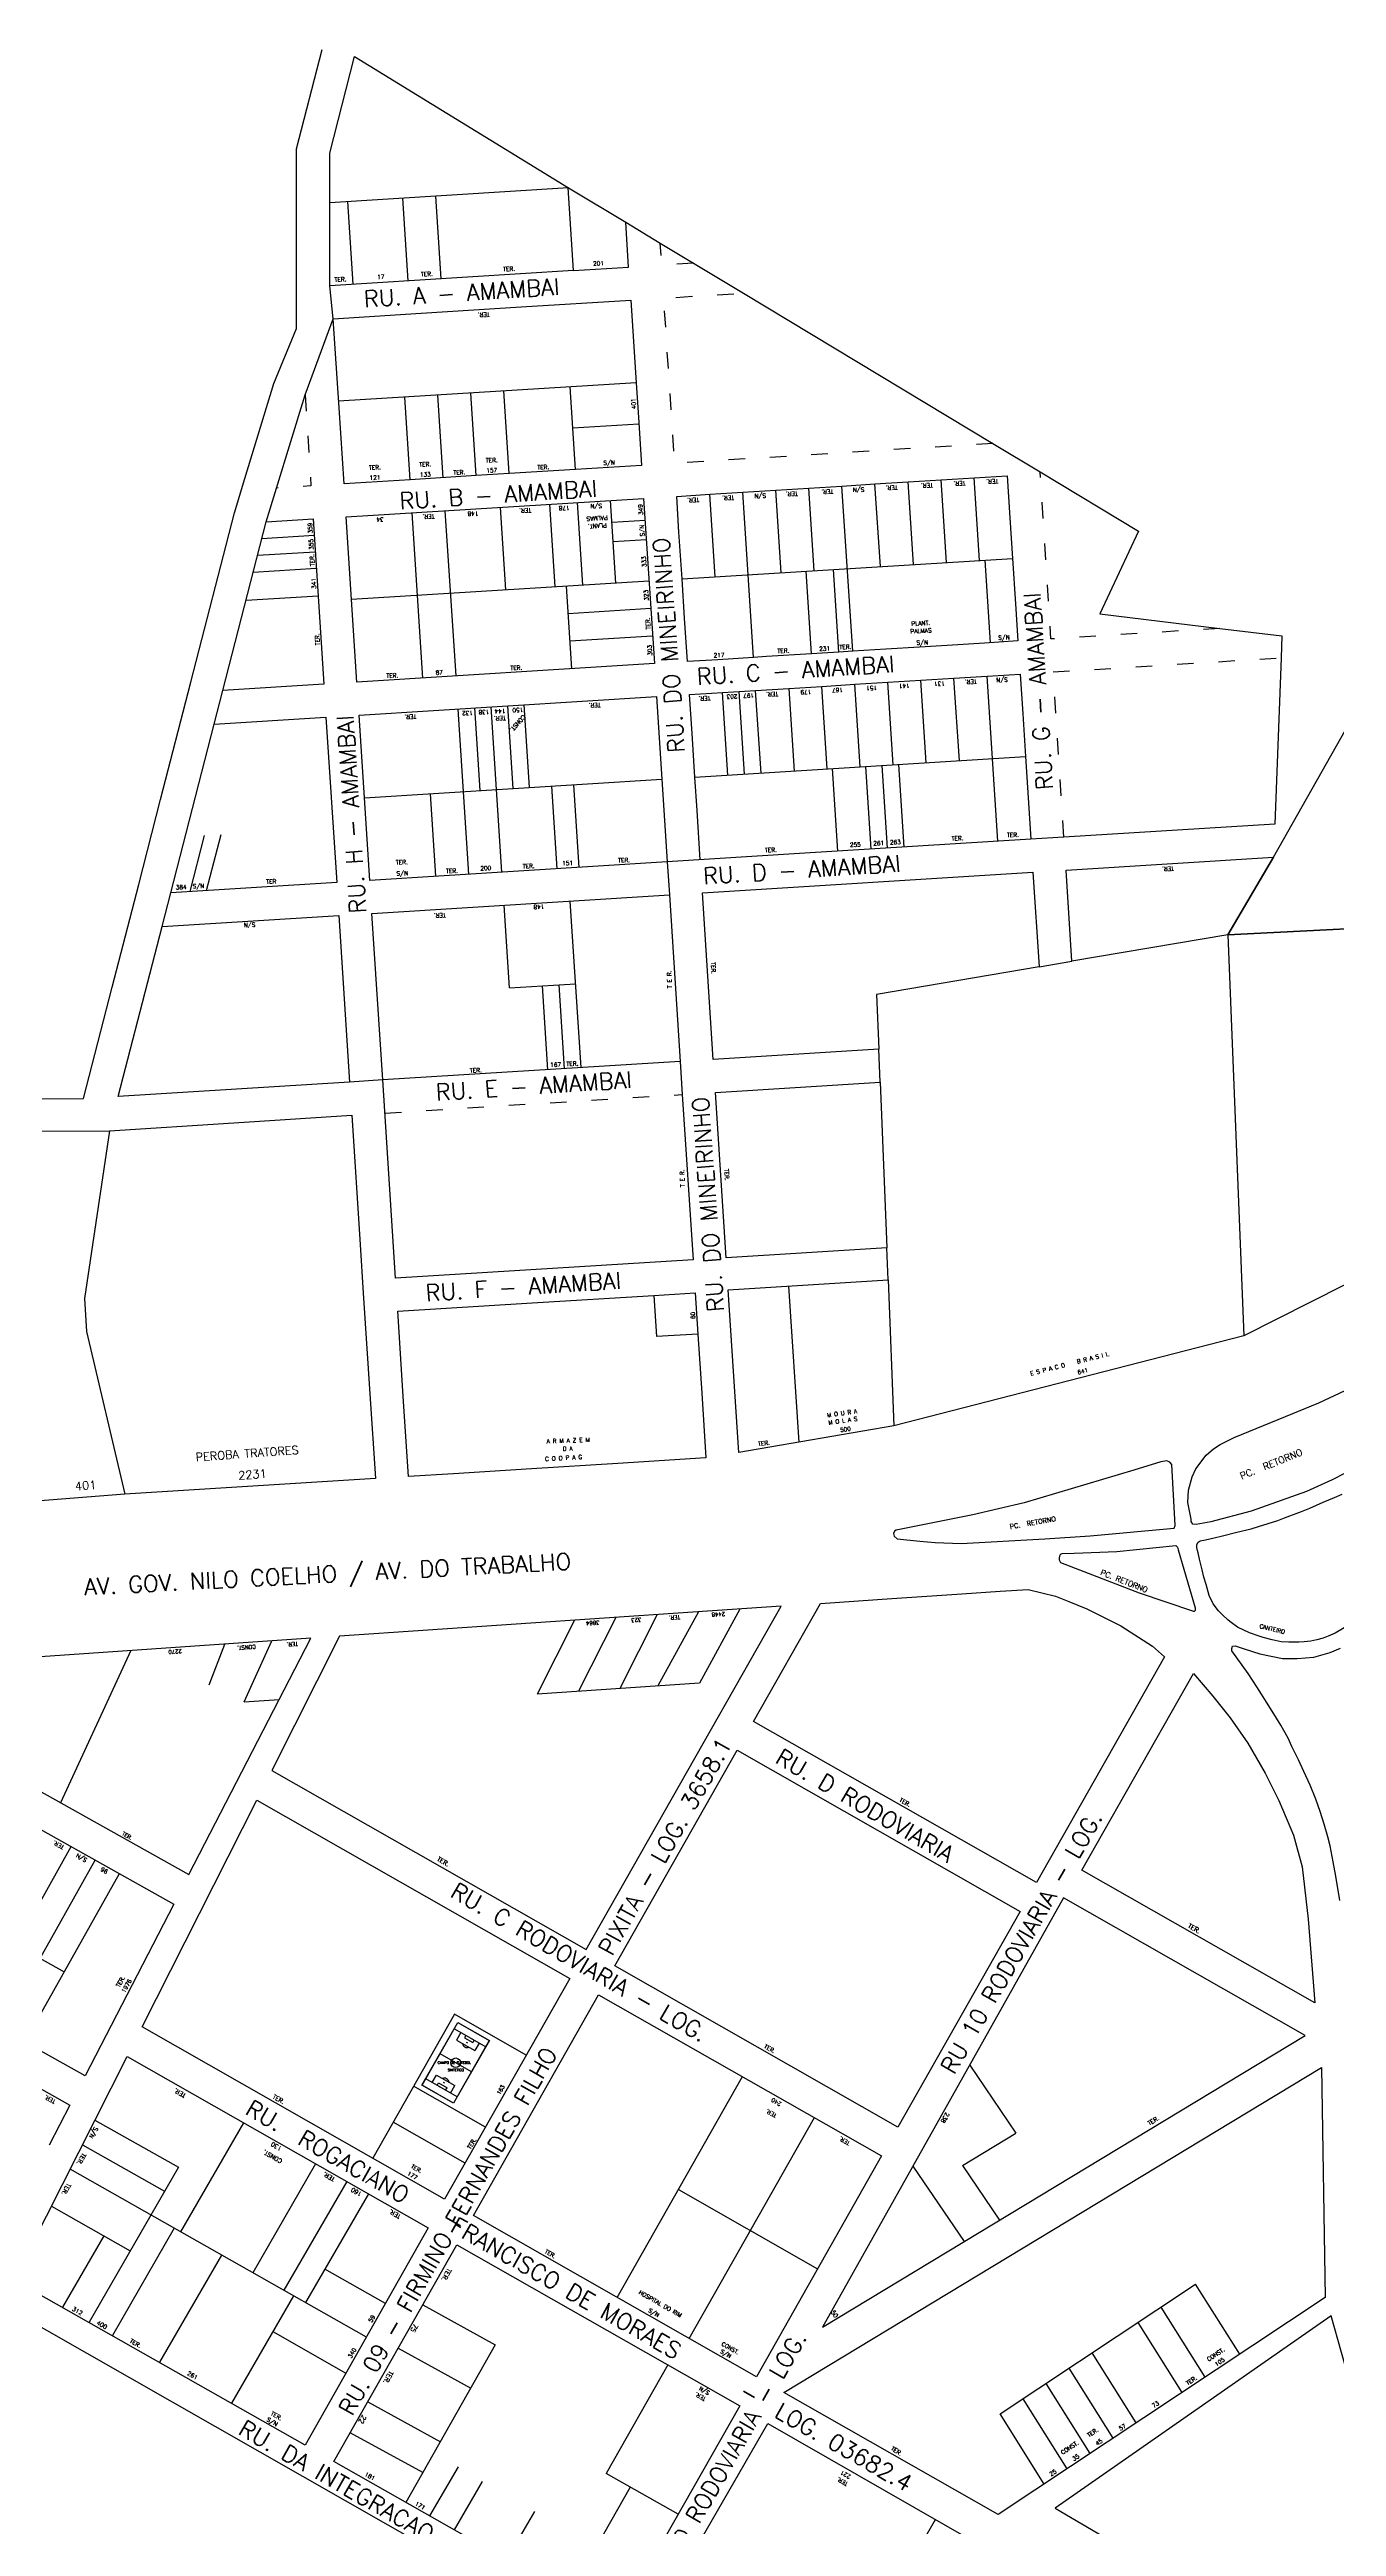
# Model space of a CAD drawing. Extents: x 714896 to 749292, y 8417558 to 8447149.
# Drawn here: x 740813 to 741279, y 8427693 to 8428591 of the extents above; entities that cross this region are included whole.
import ezdxf

# ---------------------------------------------------------------- set-up
doc = ezdxf.new("R2010")
doc.units = 0
doc.header["$MEASUREMENT"] = 0
doc.linetypes.add('ACAD_ISO03W100', pattern=[30, 12, -18])
for name, color, linetype in [('LOTE', 7, 'CONTINUOUS'), ('NUM-PORTA', 7, 'CONTINUOUS'), ('QUADRA', 6, 'CONTINUOUS'), ('TEXTO', 7, 'CONTINUOUS'), ('TEXTODERUA', 3, 'CONTINUOUS')]:
    doc.layers.add(name, color=color, linetype=linetype)
doc.styles.add('RG100', font='ROMANS.shx', dxfattribs={"height": 12.5})
doc.styles.add('ROMANS', font='ROMANS.SHX', dxfattribs={"height": 1.5})

msp = doc.modelspace()

# ---------------------------------------------------------------- linework, layer by layer
at = {"layer": 'LOTE', "color": 7, "ltscale": 0.5}
for p, q in [((740891.49, 8428419.8), (740908.46, 8428420.86)), ((740908.46, 8428420.86), (740912.34, 8428360.98)), ((740912.34, 8428360.98), (740875.76, 8428358.71))]:
    msp.add_line(p, q, dxfattribs=at)
at = {"layer": 'LOTE', "color": 7}
for p, q in [((741239.92, 8428270.18, 540.75), (741245.76, 8428124.77, 540.75)), ((741003.21, 8428021.74), (740989.68, 8427994.96)), ((741018.18, 8428022.76), (741004.65, 8427995.99)), ((741033.14, 8428023.78), (741019.62, 8427997.01)), ((741048.11, 8428024.8), (741033.4, 8427997.95)), ((741063.07, 8428025.82), (741048.43, 8427998.97)), ((740842.37, 8428010.77, 531.6), (740816.95, 8427955.61, 530.97)), ((740870.86, 8427998.33, 531.44), (740876.51, 8428013.1, 531.62)), ((740883.54, 8427992.15, 531.35), (740893.5, 8428014.26, 531.62)), ((740883.54, 8427992.15), (740896.22, 8427993.01)), ((741048.43, 8427998.97), (740989.68, 8427994.96)), ((740959.66, 8427878.96), (740930.05, 8427826.78)), ((740985.72, 8427864.11), (740959.66, 8427878.96)), ((740970.92, 8427838.02), (740944.85, 8427852.87)), ((740829.43, 8427840.61), (740859.66, 8427823.49)), ((740883.29, 8427839.6), (740860.47, 8427800.08, 273.01)), ((740963.52, 8427824.97), (740937.45, 8427839.82)), ((740824.92, 8427831.68), (740854.67, 8427814.84)), ((740927.78, 8427761.98), (740820.41, 8427822.76)), ((740859.66, 8427823.49), (740827.27, 8427767.37, 541.11)), ((740909.36, 8427824.75), (740886.58, 8427785.3, 272.53)), ((740920.65, 8427818.32), (740897.91, 8427778.92, 272.18)), ((740928.48, 8427813.86), (740905.73, 8427774.46, 272.18)), ((740813.65, 8427809.37), (740842.18, 8427793.21)), ((740832.59, 8427798.64, 362.76), (740817.69, 8427772.82, 541.11)), ((740858.17, 8427801.43, 272.62), (740835.73, 8427762.56, 541.11)), ((740875.28, 8427791.7, 272.62), (740852.84, 8427752.83, 541.11)), ((740934.69, 8427774.15), (740912.73, 8427786.59)), ((740901.38, 8427776.92, 272.26), (740878.91, 8427738.01, 541.11)), ((740948.18, 8427773.65), (740974.45, 8427759.15, 3.18)), ((740893.88, 8427763.94), (740920.38, 8427748.93)), ((740939.3, 8427757.99), (740965.58, 8427743.49, 3.18)), ((740974.45, 8427759.15, 534.22), (740942.11, 8427702.06, 540.52)), ((741036.96, 8427751.84), (741014.67, 8427712.54)), ((740928.28, 8427738.55, 534.91), (740954.57, 8427724.05, 538.09)), ((740948.23, 8427712.88, 538.92), (740921.89, 8427727.29, 534.91)), ((740961, 8427714.89, 538.67), (740950.65, 8427697.2, 540.52)), ((740969.74, 8427709.61, 538.92), (740959.56, 8427692.13, 540.52)), ((741023.36, 8427707.6), (741001.16, 8427668.46)), ((740988.73, 8427698.78, -1.6), (740978.55, 8427681.29))]:
    msp.add_line(p, q, dxfattribs=at)
at = {"layer": 'LOTE'}
for p, q in [((740959.67, 8427873.69), (740971.02, 8427867.19)), ((740965.82, 8427858.11), (740954.47, 8427864.61)), ((740962.01, 8427872.34), (740960.45, 8427869.62)), ((740960.45, 8427869.62), (740967.11, 8427865.81)), ((740963.83, 8427871.3), (740963.31, 8427870.39)), ((740963.31, 8427870.39), (740966.33, 8427868.66)), ((740964.55, 8427868.48), (740964.05, 8427868.76)), ((740964.75, 8427870.81), (740964.72, 8427870.76)), ((740965.96, 8427870.11), (740965.93, 8427870.06)), ((740966.85, 8427869.57), (740966.33, 8427868.66)), ((740968.67, 8427868.53), (740967.11, 8427865.81)), ((740960.62, 8427849.02), (740949.27, 8427855.52)), ((740951.61, 8427854.18), (740953.17, 8427856.91)), ((740953.17, 8427856.91), (740959.83, 8427853.09)), ((740953.43, 8427853.14), (740953.95, 8427854.05)), ((740953.95, 8427854.05), (740956.98, 8427852.32)), ((740954.32, 8427852.6), (740954.35, 8427852.65)), ((740956.23, 8427853.95), (740955.73, 8427854.24)), ((740956.46, 8427851.41), (740956.98, 8427852.32)), ((740958.27, 8427850.37), (740959.83, 8427853.09))]:
    msp.add_line(p, q, dxfattribs=at)
at = {"layer": 'LOTE', "color": 7, "ltscale": 0.5, "flags": 128}
for points in [[(741001.05, 8428540.84), (740914.5, 8428535.46)], [(740954.92, 8428507.91), (740952.98, 8428537.85)], [(741002.83, 8428510.9), (741000.88, 8428540.83)], [(740922.98, 8428505.93), (740921.04, 8428535.86)], [(740942.94, 8428507.17), (740941, 8428537.11)], [(741002.83, 8428510.9), (741022.79, 8428512.14), (741021.73, 8428528.38)], [(741002.83, 8428510.9), (740964.37, 8428508.5), (740914.5, 8428505.4)], [(741068.04, 8428370.68), (741064.16, 8428430.55)], [(741078.08, 8428401.36), (741076.13, 8428431.3)], [(741090.05, 8428402.11), (741088.11, 8428432.04)], [(741103.97, 8428372.92), (741100.09, 8428432.79)], [(741114.01, 8428403.6), (741112.06, 8428433.54)], [(741125.98, 8428404.34), (741124.04, 8428434.28)], [(741137.96, 8428405.09), (741136.02, 8428435.03)], [(741149.94, 8428405.84), (741147.99, 8428435.77)], [(740948.27, 8428363.22), (740944.39, 8428423.1)], [(740960.25, 8428363.97), (740956.36, 8428423.84)], [(740978.27, 8428395.15), (740976.33, 8428425.08)], [(740996.23, 8428396.27), (740994.29, 8428426.2)], [(741006.21, 8428396.89), (741004.27, 8428426.82)], [(741018.19, 8428397.63), (741016.25, 8428427.57)], [(741054.12, 8428399.87), (741052.18, 8428429.81)], [(740908.85, 8428414.87), (740889.92, 8428413.69)], [(741028.74, 8428420.33), (741016.77, 8428419.59)], [(741029.2, 8428413.35), (741017.22, 8428412.6)], [(740909.23, 8428408.88), (740888.34, 8428407.58)], [(741042.15, 8428399.12), (741161.91, 8428406.58)], [(741153.88, 8428376.02), (741151.93, 8428405.96)], [(740909.62, 8428402.9), (740886.77, 8428401.47)], [(741030.17, 8428398.38), (740922.38, 8428391.67)], [(741002.17, 8428366.58), (741000.23, 8428396.51)], [(741089, 8428371.98), (741087.06, 8428401.92)], [(741098.98, 8428372.61), (741097.04, 8428402.54)], [(740910.27, 8428392.92), (740884.15, 8428391.29)], [(741030.82, 8428388.4), (741000.87, 8428386.54)], [(741031.46, 8428378.42), (741001.52, 8428376.56)], [(741064.77, 8428328.39), (741062.83, 8428358.33)], [(741070.76, 8428328.77), (741068.82, 8428358.7)], [(741080.79, 8428359.45), (741082.74, 8428329.51)], [(741094.71, 8428330.26), (741092.77, 8428360.2)], [(741106.69, 8428331), (741104.75, 8428360.94)], [(741118.67, 8428331.75), (741116.73, 8428361.69)], [(741130.64, 8428332.5), (741128.7, 8428362.43)], [(741142.62, 8428333.24), (741140.68, 8428363.18)], [(741156.54, 8428304.05), (741152.66, 8428363.92)], [(741036.77, 8428296.59), (740928.98, 8428289.88), (740925.1, 8428349.76), (741032.89, 8428356.47), (741036.77, 8428296.59)], [(740964.91, 8428292.12), (740961.03, 8428351.99)], [(740968.96, 8428322.43), (740967.02, 8428352.37)], [(740976.89, 8428292.86), (740973, 8428352.74)], [(740980.93, 8428323.17), (740978.99, 8428353.11)], [(740986.92, 8428323.55), (740984.98, 8428353.48)], [(741058.78, 8428328.02), (741056.84, 8428357.96)], [(740872.61, 8428346.49), (740913.12, 8428349.01), (740917, 8428289.14), (740856.88, 8428285.39)], [(741046.81, 8428327.28), (741166.58, 8428334.73)], [(741116.62, 8428301.56), (741114.68, 8428331.5)], [(741122.61, 8428301.94), (741120.66, 8428331.87)], [(740927.04, 8428319.82), (741034.83, 8428326.53)], [(740996.85, 8428294.11), (740994.91, 8428324.04)], [(741004.83, 8428294.6), (741002.89, 8428324.54)], [(741098.65, 8428300.45), (741096.71, 8428330.38)], [(741110.63, 8428301.19), (741108.69, 8428331.13)], [(740952.93, 8428291.37), (740950.99, 8428321.31)], [(740863.86, 8428285.83), (740869.11, 8428306.19)], [(740869.85, 8428286.2), (740875.1, 8428306.56)], [(741041.47, 8428224.25), (740933.68, 8428217.54), (740929.76, 8428277.91), (741037.55, 8428284.62)], [(740979.61, 8428250.95), (740977.67, 8428280.89)], [(741005.54, 8428222.01), (741001.62, 8428282.38)], [(740853.73, 8428273.17), (740917.78, 8428277.16), (740921.7, 8428216.79)], [(740979.61, 8428250.95), (741003.56, 8428252.44)], [(740993.56, 8428221.27), (740991.58, 8428251.7)], [(740999.55, 8428221.64), (740997.57, 8428252.07)]]:
    msp.add_lwpolyline(points, dxfattribs=at)
at = {"layer": 'LOTE', "color": 7, "linetype": 'ACAD_ISO03W100', "ltscale": 0.5, "flags": 128}
for points in [[(741046.27, 8428513.6), (741034.76, 8428512.89), (741034.25, 8428520.85)], [(741154.81, 8428448.22), (741039.43, 8428441.04), (741035.54, 8428500.91), (741064.36, 8428502.71)], [(740905.53, 8428465.91), (740907.68, 8428432.83), (740895.22, 8428432.06)], [(741237.03, 8428381.2), (741175.83, 8428377.39), (741171.91, 8428437.92)], [(741180.49, 8428305.54), (741176.61, 8428365.42), (741259.2, 8428370.56)], [(740934.45, 8428205.56), (741042.24, 8428212.28)]]:
    msp.add_lwpolyline(points, dxfattribs=at)
at = {"layer": 'LOTE', "color": 7, "ltscale": 0.5}
for points in [[(741027.45, 8428440.29), (741003.5, 8428438.8), (740979.54, 8428437.31), (740967.56, 8428436.56), (740943.61, 8428435.07), (740919.66, 8428433.58), (740917.87, 8428461.1), (740915.77, 8428493.45), (740947.67, 8428495.44), (740983.86, 8428497.69), (741023.56, 8428500.17), (741025.51, 8428470.23), (741026.44, 8428455.84), (741027.45, 8428440.29)], [(741163.86, 8428376.64), (741151.79, 8428375.89), (741138.27, 8428375.05), (741128.21, 8428374.42), (741115.95, 8428373.66), (741103.97, 8428372.92), (741098.98, 8428372.61), (741089, 8428371.98), (741072.69, 8428370.97), (741068.04, 8428370.68), (741055.13, 8428369.87), (741044.09, 8428369.19), (741043.07, 8428384.91), (741042.15, 8428399.12), (741041.04, 8428416.1), (741040.2, 8428429.06), (741052.18, 8428429.81), (741064.16, 8428430.55), (741076.13, 8428431.3), (741088.11, 8428432.04), (741100.09, 8428432.79), (741112.06, 8428433.54), (741124.04, 8428434.28), (741136.02, 8428435.03), (741147.99, 8428435.77), (741159.97, 8428436.52), (741160.96, 8428421.26), (741161.91, 8428406.58), (741162.98, 8428390.12), (741163.86, 8428376.64)], [(741032.11, 8428368.44), (740924.32, 8428361.73), (740920.43, 8428421.6), (741028.23, 8428428.32), (741032.11, 8428368.44)]]:
    msp.add_lwpolyline(points, close=True, dxfattribs=at)
at = {"layer": 'LOTE', "color": 7, "linetype": 'CONTINUOUS', "flags": 128}
for points in [[(741025.51, 8428470.23), (740917.71, 8428463.52)], [(740967.56, 8428436.56), (740965.62, 8428466.5)], [(740979.54, 8428437.31), (740977.6, 8428467.25)], [(741003.5, 8428438.8), (741001.55, 8428468.74)], [(740943.61, 8428435.07), (740941.67, 8428465.01)], [(740955.59, 8428435.82), (740953.65, 8428465.75)], [(741026.48, 8428455.26), (741002.52, 8428453.77)], [(741031.93, 8428139.49), (741032.91, 8428124.53)], [(741047.88, 8428125.46), (741032.91, 8428124.53)], [(740786.56, 8427878.65), (740820.8, 8427939.71)], [(740795.29, 8427873.77), (740829.53, 8427934.83)], [(740804.02, 8427868.89), (740838.26, 8427929.95)], [(741089.2, 8427618.15), (741133.98, 8427695.86)]]:
    msp.add_lwpolyline(points, dxfattribs=at)
at = {"layer": 'LOTE', "color": 7, "ltscale": 0.5}
msp.add_lwpolyline([(741048.75, 8428297.34), (741048.75, 8428297.34), (741047.59, 8428315.19), (741046.81, 8428327.28), (741045.78, 8428343.17), (741044.86, 8428357.21), (741056.84, 8428357.96), (741068.82, 8428358.7), (741080.79, 8428359.45), (741092.77, 8428360.2), (741104.75, 8428360.94), (741116.73, 8428361.69), (741128.7, 8428362.43), (741140.68, 8428363.18), (741152.66, 8428363.92), (741164.63, 8428364.67), (741165.57, 8428350.27), (741166.58, 8428334.73), (741167.54, 8428319.84), (741168.52, 8428304.8), (741168.52, 8428304.8)], dxfattribs=at)
at = {"layer": 'LOTE', "color": 7}
for points, elevation in [([(741239.92, 8428270.18), (741256.44, 8428298.25)], 540.75), ([(741239.92, 8428270.18), (741183.41, 8428260.58)], 540.75), ([(741171.52, 8428258.56), (741112.63, 8428248.55), (741113.43, 8428228.73)], 539.83), ([(741113.91, 8428216.74), (741116.32, 8428156.77)], 540.75), ([(741116.79, 8428145.06), (741118.92, 8428092.23)], 539.13)]:
    msp.add_lwpolyline(points, dxfattribs=dict(at, elevation=elevation))
for points in [[(740834.66, 8428199.12), (740825.57, 8428138.4), (740826.35, 8428126.43), (740840.19, 8428067.44)], [(741080.76, 8428142.82), (741084.43, 8428086.32)], [(741143.71, 8427824.17), (741163.12, 8427835.89)]]:
    msp.add_lwpolyline(points, dxfattribs=at)
at = {"layer": 'LOTE', "color": 7, "linetype": 'CONTINUOUS', "elevation": 530.97, "flags": 128}
msp.add_lwpolyline([(740739.74, 8427938.26), (740818.28, 8427894.32)], dxfattribs=at)
at = {"layer": 'LOTE', "color": 3}
for points in [[(740960.94, 8427876.01), (740972.39, 8427869.45), (740959.36, 8427846.7), (740947.91, 8427853.25)], [(740960.96, 8427875.93), (740972.31, 8427869.43), (740959.34, 8427846.78), (740947.99, 8427853.28)]]:
    msp.add_lwpolyline(points, close=True, dxfattribs=at)
at = {"layer": 'LOTE', "color": 7, "flags": 128}
for points in [[(741018.67, 8427776.3), (741064.05, 8427856.34)], [(741146.37, 8427860.56), (741163.12, 8427835.89)], [(741044.74, 8427761.45), (741090.12, 8427841.5)], [(741125.81, 8427823.87), (741144.36, 8427796.55)], [(741143.71, 8427824.17), (741157.2, 8427804.31)], [(741040.86, 8427815.44), (741091.26, 8427786.74)], [(741157.42, 8427734.1), (741228.22, 8427781.14)], [(741244.2, 8427755.76), (741228.22, 8427781.14)], [(741223.38, 8427741.92), (741207.4, 8427767.3)], [(741231.71, 8427747.45), (741215.72, 8427772.84)], [(741198.4, 8427725.31), (741182.41, 8427750.7)], [(741206.73, 8427730.85), (741190.74, 8427756.23)], [(741181.74, 8427714.24), (741165.75, 8427739.63)], [(741190.07, 8427719.78), (741174.08, 8427745.16)], [(741173.41, 8427708.71), (741157.42, 8427734.1)], [(741040.76, 8427697.73), (741014.67, 8427712.54)]]:
    msp.add_lwpolyline(points, dxfattribs=at)
at = {"layer": 'LOTE'}
msp.add_circle((740960.14, 8427861.36), 1.74, dxfattribs=at)
for centre, start, end in [((740964.3, 8427868.62), 187.0734, 293.33361), ((740955.98, 8427854.09), 7.0734, 113.33361)]:
    msp.add_arc(centre, 1.74, start, end, dxfattribs=at)
at = {"layer": 'QUADRA'}
for points in [[(740289.45, 8428207.5), (740339.31, 8428207.81), (740402.52, 8428208.2), (740484.79, 8428208.7), (740572.36, 8428209.24), (740635.31, 8428209.62), (740743.86, 8428210.29), (740825.27, 8428210.79), (740835.67, 8428251.14), (740845.26, 8428288.38), (740853.19, 8428319.2), (740864.14, 8428361.7), (740879.93, 8428423.05), (740883.74, 8428435.55), (740894.23, 8428469.97), (740902.5, 8428489.87), (740902.5, 8428555), (740911.76, 8428590.99)], [(740752.85, 8428198.84), (740834.66, 8428199.12), (740879.69, 8428202.04), (740922.48, 8428204.82), (740925.52, 8428157.91), (740926.66, 8428140.26), (740929.03, 8428103.86), (740931.02, 8428073.09), (740931.02, 8428073.09), (740840.19, 8428067.44), (740777.39, 8428062.45)]]:
    msp.add_lwpolyline(points, dxfattribs=at)
at = {"layer": 'QUADRA', "color": 6}
for points in [[(741046.13, 8428152.4), (740938.34, 8428145.69), (740933.68, 8428217.54), (740921.7, 8428216.79), (740837.87, 8428211.57), (740853.73, 8428273.17), (740856.88, 8428285.39), (740872.61, 8428346.49), (740875.76, 8428358.71), (740891.49, 8428419.8), (740895.22, 8428432.06), (740905.53, 8428465.91), (740915.77, 8428493.45), (740914.5, 8428505.4), (740914.5, 8428535.46), (740914.5, 8428553.48), (740923.5, 8428588.48), (741001.05, 8428540.84), (741021.73, 8428528.38), (741034.25, 8428520.85), (741046.27, 8428513.6), (741064.36, 8428502.71), (741154.81, 8428448.22), (741171.91, 8428437.92), (741207.5, 8428416.48), (741193.5, 8428386.48), (741237.03, 8428381.2), (741259.5, 8428378.48), (741259.2, 8428370.56), (741256.9, 8428310.3), (741180.49, 8428305.54), (741168.52, 8428304.8), (741084.68, 8428299.58), (741036.77, 8428296.59), (741037.55, 8428284.62), (741041.47, 8428224.25), (741042.24, 8428212.28), (741046.13, 8428152.4)], [(740918.01, 8428015.93), (740893.45, 8427967.32), (741007.43, 8427902.39), (741078.04, 8428026.85), (740918.01, 8428015.93)], [(740772.26, 8427993.24), (740768.71, 8427989.29), (740765.58, 8427984.35), (740863.49, 8427929.58), (740907.68, 8428015.23), (740792.11, 8428007.34), (740792.11, 8428007.34), (740787.58, 8428004.57), (740778.7, 8427998.98)], [(740759.71, 8427973.88), (740857.98, 8427918.91), (740825.86, 8427856.67), (740725.47, 8427912.83), (740759.71, 8427973.88)], [(741062.17, 8427974.65), (741164.7, 8427916.24), (741120.36, 8427838.06), (741017.82, 8427896.47), (741062.17, 8427974.65)], [(740888.03, 8427956.59), (741001.51, 8427891.95), (740956.12, 8427811.93), (740846.49, 8427874.37), (740888.03, 8427956.59)], [(741267.96, 8427871.23), (741180.37, 8427921.12), (741093.01, 8427765.52), (741267.96, 8427871.23)], [(741011.91, 8427886.02), (741114.45, 8427827.65), (741069.07, 8427747.59), (740966.52, 8427806), (741011.91, 8427886.02)], [(740841.07, 8427863.65), (740950.2, 8427801.49), (740905.58, 8427722.84), (740800.12, 8427782.59), (740841.07, 8427863.65)], [(741079.06, 8427741.9), (741273.89, 8427859.63), (741275.12, 8427776.3), (741156.75, 8427697.64), (741079.06, 8427741.9)], [(740795.57, 8427773.77), (740966.49, 8427676.3), (740905.58, 8427569.86), (740741.13, 8427665.85), (740795.57, 8427773.77)], [(741277.39, 8427769.69), (741177.4, 8427699.96), (741287.12, 8427635.43), (741310.99, 8427650.12), (741277.39, 8427769.69)]]:
    msp.add_lwpolyline(points, close=True, dxfattribs=at)
at = {"layer": 'QUADRA', "color": 6, "linetype": 'CONTINUOUS', "elevation": 540.75}
for points in [[(741588.57, 8428382.19), (741559.04, 8428355.21), (741526.55, 8428325.54), (741470.45, 8428274.31), (741445.75, 8428253.4), (741418.29, 8428229.56), (741396.78, 8428210.89), (741318.21, 8428161.48), (741321.01, 8428274.26), (741239.92, 8428270.18), (741256.44, 8428298.25), (741298.44, 8428372.61), (741406.21, 8428469.61), (741489.52, 8428544.64), (741567.75, 8428416.34), (741588.57, 8428382.19)], [(741318.21, 8428161.48), (741245.76, 8428124.77), (741118.92, 8428092.23), (741062.68, 8428082.59), (741058.86, 8428141.45), (741116.79, 8428145.06), (741116.32, 8428156.77), (741058.11, 8428153.15), (741054.22, 8428213.02), (741113.91, 8428216.74), (741113.43, 8428228.73), (741053.44, 8428225), (741049.53, 8428285.36), (741169.3, 8428292.82), (741171.52, 8428258.56), (741183.41, 8428260.58), (741181.27, 8428293.57), (741256.44, 8428298.25), (741239.92, 8428270.18), (741321.01, 8428274.26), (741318.21, 8428161.48)]]:
    msp.add_lwpolyline(points, close=True, dxfattribs=at)
at = {"layer": 'QUADRA', "color": 6, "linetype": 'CONTINUOUS'}
for points in [[(741050.79, 8428080.55), (741018.84, 8428078.56), (740987.63, 8428076.62), (740959.32, 8428074.86), (740943, 8428073.84), (740941.24, 8428100.99), (740939.11, 8428133.71), (740987.84, 8428136.75), (741031.93, 8428139.49), (741046.91, 8428140.43), (741047.88, 8428125.46), (741049.27, 8428104.02), (741050.79, 8428080.55)], [(741219.67, 8428078.16), (741218.85, 8428079.01), (741217.81, 8428079.52), (741215.65, 8428079.12), (741205.82, 8428076.18), (741166.15, 8428064.3), (741147.47, 8428059.9), (741119.73, 8428054.38), (741119.11, 8428053.98), (741118.77, 8428053.2), (741119.06, 8428052.16), (741120.04, 8428051.22), (741128.28, 8428050.43), (741133.86, 8428049.93), (741143.28, 8428049.57), (741173.58, 8428051.2), (741190.03, 8428052.3), (741220.47, 8428055.12), (741220.77, 8428056.09), (741219.67, 8428078.16)], [(741227.19, 8428025.05), (741207.94, 8428031.57), (741179.42, 8428042.58), (741178.88, 8428043.54), (741178.88, 8428044.37), (741179.17, 8428045.42), (741179.57, 8428045.87), (741179.88, 8428045.93), (741184.22, 8428046.1), (741199.7, 8428046.72), (741221.07, 8428048.86), (741221.42, 8428048.52), (741221.71, 8428048.24), (741221.91, 8428047.25), (741228.05, 8428026.21), (741228.03, 8428025.29), (741227.67, 8428024.91), (741227.5, 8428024.89), (741227.19, 8428025.05)], [(741170.62, 8427926.68), (741068.07, 8427985.09), (741092.29, 8428027.82), (741118.16, 8428029.58), (741143.57, 8428031.31), (741157.38, 8428032.26), (741167.61, 8428032.95), (741177.44, 8428030.45), (741182.25, 8428028.54), (741188.84, 8428025.92), (741201.16, 8428019.71), (741212.6, 8428012.4), (741217.02, 8428008.48), (741170.62, 8427926.68)], [(741186.99, 8427931.17), (741227.45, 8428002.49), (741234.45, 8427994.22), (741240.78, 8427986.33), (741247.14, 8427977.15), (741253.48, 8427966.29), (741258.41, 8427956.42), (741263.69, 8427943.86), (741266.82, 8427932.42), (741268.99, 8427913.46), (741271.46, 8427883.05), (741186.99, 8427931.17)], [(740915.96, 8427716.83), (740960.51, 8427795.39), (741063.03, 8427736.99), (741018.55, 8427658.58), (740915.96, 8427716.83)], [(741177.59, 8427583.7), (741162.38, 8427576.11), (741128.22, 8427595.74), (741028.5, 8427653.03), (741073.25, 8427730.67), (741232.84, 8427639.19), (741151.57, 8427598.62), (741177.59, 8427583.7)]]:
    msp.add_lwpolyline(points, close=True, dxfattribs=at)
msp.add_lwpolyline([(741291.79, 8428079.89), (741277.67, 8428072.62), (741268.43, 8428068.45), (741248.42, 8428061.33), (741233.7, 8428057.36), (741228.42, 8428056.4), (741227.22, 8428056.59), (741226.66, 8428057.55), (741226.61, 8428058.41), (741225.47, 8428064.43), (741225.6, 8428068.83), (741227.01, 8428073.74), (741228.36, 8428076.58), (741232.07, 8428081.55), (741234.74, 8428083.93), (741237.17, 8428085.47), (741242.26, 8428088.03), (741260.78, 8428095.59), (741272.9, 8428100.51), (741291.91, 8428109.42)], dxfattribs=at)
at = {"layer": 'QUADRA', "color": 6}
for points in [[(741284.08, 8428020.16), (741278.8, 8428017.1), (741276.22, 8428016), (741274.48, 8428015.26), (741272.18, 8428014.69), (741270.03, 8428014.16), (741267.59, 8428013.95), (741265.6, 8428013.77), (741264.17, 8428013.8), (741261.99, 8428013.84), (741259.19, 8428013.89), (741256.01, 8428014.66), (741252.77, 8428015.44), (741251.3, 8428015.94), (741247.7, 8428017.15), (741243.43, 8428019.26), (741241.17, 8428020.95), (741240, 8428021.82), (741237.91, 8428023.84), (741236.56, 8428025.15), (741234.61, 8428027.71), (741233.12, 8428030.7), (741232, 8428034.65), (741231.25, 8428037.31), (741230.6, 8428040.01), (741229.67, 8428043.83), (741229.1, 8428046.2), (741228.9, 8428047.04), (741228.64, 8428048.1), (741228.69, 8428049.2), (741229.12, 8428050.09), (741229.83, 8428050.51), (741231.83, 8428050.93), (741234.95, 8428051.58), (741238.02, 8428052.33), (741243.16, 8428053.62), (741248.33, 8428054.92), (741251.04, 8428055.72), (741257.97, 8428057.85), (741260.48, 8428058.82), (741266.59, 8428061.18), (741269.57, 8428062.37), (741274.49, 8428064.49), (741278.59, 8428066.26), (741281.31, 8428067.5)], [(741280.5, 8427920.12), (741279.09, 8427928.96), (741278.08, 8427934.25), (741276.95, 8427940.01), (741276.11, 8427943.21), (741274.81, 8427947.86), (741273.39, 8427952.41), (741271.78, 8427956.96), (741269.8, 8427961.95), (741267.46, 8427966.93), (741265.48, 8427971.12), (741263.15, 8427976), (741261.71, 8427978.99), (741260.17, 8427981.83), (741259.11, 8427983.77), (741257.5, 8427986.3), (741255.92, 8427988.8), (741253.86, 8427992.1), (741252.11, 8427994.94), (741250.41, 8427997.63), (741247.29, 8428002.4), (741241.34, 8428010.63), (741241.38, 8428011.49), (741241.63, 8428012.41), (741242.56, 8428012.45), (741245.79, 8428011.35), (741251.54, 8428009.52), (741259.71, 8428007.92), (741265.06, 8428007.84), (741271.03, 8428008.4), (741277.04, 8428010.05), (741280.74, 8428011.57)]]:
    msp.add_lwpolyline(points, dxfattribs=at)
at = {"layer": 'QUADRA', "linetype": 'CONTINUOUS'}
msp.add_lwpolyline([(740807.26, 8427853.32), (740820.35, 8427846), (740812.85, 8427831.46)], dxfattribs=at)

# ---------------------------------------------------------------- texts
at = {"layer": 'NUM-PORTA', "color": 7, "style": 'ROMANS'}
for s, height, rotation, p in [('201', 1.526, 2.01619, (741009.95, 8428512.67)), ('17', 1.526, 2.01619, (740931.7, 8428507.8)), ('401', 1.526, 93.83532, (741025.48, 8428460.69)), ('S/N', 1.526, 2.01619, (741013.65, 8428440.41)), ('S/N', 1.526, 182.01619, (741072.56, 8428430.09)), ('S/N', 1.526, 182.01619, (741108.19, 8428432.31)), ('34', 1.526, 182.01619, (740934.01, 8428421.47)), ('148', 1.526, 182.01619, (740968.36, 8428423.6)), ('178', 1.526, 182.01619, (741001.39, 8428425.66)), ('S/N', 1.526, 182.01619, (741013.12, 8428426.39)), ('359', 1.526, 93.10123, (740908.25, 8428415.63)), ('355', 1.526, 93.10123, (740908.63, 8428409.73)), ('341', 1.526, 93.10123, (740909.55, 8428395.57)), ('S/N', 1.526, 2.01619, (741127.11, 8428375.24)), ('S/N', 1.526, 2.01619, (741156.73, 8428377.08)), ('217', 1.526, 2.01619, (741053.61, 8428370.66)), ('231', 1.526, 2.01619, (741091.88, 8428373.05)), ('87', 1.526, 2.01619, (740952.89, 8428364.4)), ('179', 1.526, 182.52733, (741088.94, 8428358.98)), ('167', 1.526, 182.01619, (741100.43, 8428359.69)), ('151', 1.526, 182.01619, (741112.8, 8428360.46)), ('141', 1.526, 182.01619, (741124.61, 8428361.19)), ('131', 1.526, 182.01619, (741137.37, 8428361.99)), ('S/N', 1.526, 182.01619, (741160.16, 8428363.41)), ('203', 1.526, 182.01619, (741062.2, 8428357.31)), ('197', 1.526, 182.01619, (741068.21, 8428357.68)), ('151', 1.526, 2.01619, (740998.75, 8428295.32)), ('384', 1.526, 2.01619, (740858.71, 8428286.6)), ('S/N', 1.526, 2.01619, (740864.88, 8428286.99)), ('S/N', 1.526, 2.01619, (740938.69, 8428291.58)), ('200', 1.526, 2.01619, (740969.1, 8428293.48)), ('148', 1.526, 182.01619, (740992.22, 8428281.13)), ('S/N', 1.526, 182.01619, (740887.54, 8428274.61)), ('167', 1.526, 2.01619, (740994.41, 8428222.28)), ('60', 1.5, 93.08671, (741046.89, 8428130.95)), ('641', 1.5, 14.34137, (741185.65, 8428110.8, 540.75)), ('500', 1.5, 7.93128, (741099.53, 8428089.93)), ('401', 3, 4.14115, (740822.29, 8428068.81)), ('2231', 3, 4.14115, (740881.45, 8428072.7)), ('3864', 1.43, 183.06268, (741012.21, 8428021.61, -272.47)), ('323', 1.43, 183.06268, (741027.38, 8428022.65, -272.47)), ('2448', 1.43, 183.06268, (741057.73, 8428024.72, -272.47)), ('2270', 1.42, 184.24982, (740860.84, 8428011.26)), ('S/N', 1.5, 150.8436, (740826.74, 8427935.29)), ('96', 1.5, 150.8436, (740834.28, 8427931.07)), ('312', 1.543, 330.68235, (740820.96, 8427771.72)), ('400', 1.543, 330.68235, (740829.82, 8427766.69)), ('59', 1.518, 60.39314, (740929.71, 8427767.12)), ('75', 1.801, 240.52733, (740945.12, 8427767.03)), ('340', 1.518, 60.39314, (740922.32, 8427754.08)), ('261', 1.518, 330.39314, (740862.69, 8427748.38)), ('22', 1.801, 240.52733, (740926.35, 8427733.93)), ('181', 1.501, 330.20012, (740926.99, 8427711.82)), ('221', 1.5, 150.95401, (741103.44, 8427711.81)), ('171', 1.489, 330.2876, (740945.2, 8427701.17))]:
    msp.add_text(s, height=height, rotation=rotation, dxfattribs=at).set_placement(p)
at = {"layer": 'NUM-PORTA', "style": 'ROMANS'}
for s, height, rotation, p in [('157', 1.526, 2.01619, (740971.28, 8428437.66)), ('121', 1.526, 2.01619, (740928.96, 8428435.03)), ('133', 1.526, 2.01619, (740947.19, 8428436.16)), ('349', 1.526, 93.81887, (741028.04, 8428422.38)), ('S/N', 1.526, 93.81887, (741028.54, 8428414.61)), ('333', 1.526, 93.81887, (741029.26, 8428403.45)), ('323', 1.526, 93.81887, (741030.05, 8428391.3)), ('303', 1.526, 93.81887, (741031.35, 8428371.35)), ('132', 1.526, 182.01619, (740966.37, 8428351.34)), ('138', 1.526, 182.01619, (740972.31, 8428351.71)), ('144', 1.526, 182.01619, (740978.11, 8428352.07)), ('150', 1.526, 182.01619, (740984.58, 8428352.47)), ('263', 1.526, 2.01619, (741117.5, 8428302.9)), ('255', 1.526, 2.01619, (741103, 8428302)), ('261', 1.526, 2.01619, (741111.47, 8428302.53)), ('1976', 1.5, 60.7954, (740840.29, 8427886.61)), ('163', 1.4, 60.35077, (740976.18, 8427849.65)), ('240', 1.474, 150.2597, (741078.3, 8427846.85)), ('S/N', 1.588, 240.29261, (740829.31, 8427838.33)), ('238', 1.558, 239.67069, (741137.82, 8427843.57)), ('130', 1.588, 150.29261, (740897.3, 8427830.75)), ('177', 1.5, 330.37293, (740942.42, 8427820.82)), ('160', 1.588, 150.29261, (740926.32, 8427814.22)), ('S/N', 1.5, 330.2597, (741029.76, 8427771.16)), ('50', 1.558, 304.76955, (741096.02, 8427770.99)), ('S/N', 1.5, 330.2597, (741055.85, 8427756.3)), ('105', 1.5, 33.28318, (741235.75, 8427751.28)), ('S/N', 1.488, 150.31446, (741052.35, 8427742.17)), ('S/N', 1.528, 330.34501, (740891.46, 8427731.62)), ('57', 1.5, 33.28318, (741201.05, 8427728.01)), ('73', 1.5, 33.28318, (741213.03, 8427736.23)), ('45', 1.5, 33.28318, (741192.53, 8427722.56)), ('25', 1.5, 33.28318, (741175.87, 8427711.49)), ('35', 1.5, 33.28318, (741184.15, 8427716.99))]:
    msp.add_text(s, height=height, rotation=rotation, dxfattribs=at).set_placement(p)
at = {"layer": 'TEXTO', "color": 7, "style": 'ROMANS'}
for s, height, rotation, p in [('TER.', 1.526, 2.01619, (740977.34, 8428510.64)), ('TER.', 1.526, 2.01619, (740916.25, 8428506.84)), ('TER.', 1.526, 2.01619, (740947.56, 8428508.79)), ('TER.', 1.526, 93.10123, (740909.02, 8428403.79)), ('TER.', 1.526, 93.10123, (740910.88, 8428375.1)), ('TER.', 1.526, 2.01619, (740979.95, 8428366.09)), ('TER.', 1.526, 2.01619, (740935.03, 8428363.29)), ('TER.', 1.526, 2.01619, (740938.47, 8428295.65)), ('TER.', 1.526, 2.01619, (740984.44, 8428294.23)), ('TER.', 1.526, 2.01619, (741018.99, 8428296.38)), ('TER', 1.526, 2.01619, (740891.5, 8428288.65)), ('TER.', 1.526, 2.01619, (740956.65, 8428292.5)), ('TER.', 1.526, 182.01619, (740956.51, 8428278.05)), ('TER.', 1.526, 2.01619, (741000.28, 8428222.58)), ('TER.', 1.526, 2.01619, (740965.29, 8428220.24)), ('TER.', 1.43, 183.06268, (741041.4, 8428023.6, -272.47)), ('TER.', 1.5, 150.8436, (740818.41, 8427939.95)), ('TER.', 1.5, 150.95401, (741102.45, 8427709.25))]:
    msp.add_text(s, height=height, rotation=rotation, dxfattribs=at).set_placement(p)
at = {"layer": 'TEXTO', "style": 'ROMANS'}
for s, height, rotation, p in [('TER.', 1.526, 182.01619, (740972.42, 8428495.74)), ('TER.', 1.526, 2.01619, (740928.72, 8428438.7)), ('TER.', 1.526, 2.01619, (740946.95, 8428439.83)), ('TER.', 1.526, 2.01619, (740971.05, 8428441.33)), ('TER.', 1.526, 2.01619, (740989.73, 8428438.81)), ('TER.', 1.526, 2.01619, (740959.31, 8428436.92)), ('TER.', 1.526, 182.01619, (741084.07, 8428430.81)), ('TER.', 1.526, 182.01619, (741096.91, 8428431.61)), ('TER.', 1.526, 182.01619, (741120.23, 8428433.06)), ('TER.', 1.526, 182.01619, (741133.01, 8428433.86)), ('TER.', 1.526, 182.01619, (741144.82, 8428434.59)), ('TER.', 1.526, 182.01619, (741156.68, 8428435.33)), ('TER.', 1.526, 182.01619, (740952.41, 8428422.61)), ('TER.', 1.526, 182.01619, (740987.43, 8428424.79)), ('PALMAS', 1.526, 183.35251, (741015.18, 8428422.09)), ('TER.', 1.526, 182.01619, (741048.32, 8428428.58)), ('TER.', 1.526, 182.01619, (741060.97, 8428429.37)), ('PLANT.', 1.526, 183.35251, (741014.81, 8428419.34)), ('TER.', 1.526, 93.81887, (741030.73, 8428380.87)), ('PALMAS', 1.526, 3.35251, (741124.93, 8428379.34)), ('PLANT.', 1.526, 3.35251, (741125.29, 8428382.09)), ('TER.', 1.526, 2.01619, (741076.74, 8428372.24)), ('TER.', 1.526, 2.01619, (741099.19, 8428373.63)), ('TER.', 1.526, 182.01619, (741076.95, 8428358.23)), ('TER.', 1.526, 182.01619, (741148.91, 8428362.71)), ('TER.', 1.526, 182.01619, (740945.83, 8428350.06)), ('TER.', 1.526, 182.01619, (740978.26, 8428349.51)), ('CONST.', 1.526, 227.01619, (740984.51, 8428350.02)), ('TER.', 1.526, 182.01619, (741012.62, 8428354.22)), ('TER.', 1.526, 182.01619, (741052.41, 8428356.7)), ('TER.', 1.526, 2.01619, (741139.85, 8428304.29)), ('TER.', 1.526, 2.01619, (741159.91, 8428305.54)), ('TER.', 1.526, 2.01619, (741072.21, 8428300.08)), ('TER.', 1.5, 182.65852, (741220.31, 8428294.94)), ('TER.', 1.5, 272.65852, (741052.67, 8428260.18)), ('T E R.', 1.526, 92.01619, (741038.44, 8428250.82)), ('T E R.', 1.526, 92.01619, (741043.11, 8428178.73)), ('TER.', 1.5, 272.65852, (741057.53, 8428185.3)), ('E S P A C O   B R A S I L', 1.5, 14.34137, (741168.55, 8428110.36, 540.75)), ('M O U R A', 1.5, 7.93128, (741094.79, 8428095.3)), ('M O L A S', 1.5, 7.93128, (741095.26, 8428092.58)), ('PEROBA TRATORES', 3, 4.14115, (740866, 8428079.34)), ('C O O P A G', 1.5321, 3.1781, (740992.55, 8428079.42)), ('A R M A Z E M', 1.5259, 1.96147, (740993.08, 8428085.86)), ('D A', 1.529, 2.51341, (740998.94, 8428083.1)), ('TER.', 1.5, 7.33123, (741069.82, 8428084.88)), ('PC.  RETORNO', 2.474, 21.90112, (741244.94, 8428072.73)), ('PC.  RETORNO', 1.7362, 10.14811, (741161.07, 8428054.75)), ('PC. RETORNO', 2, 338.53217, (741193.57, 8428038.3)), ('CANTEIRO', 1.492, 346.48491, (741251.28, 8428018.94)), ('CONST.', 1.425, 184.1414, (740887.64, 8428012.89)), ('TER.', 1.425, 184.1414, (740902.88, 8428013.93)), ('TER.', 1.511, 330.59888, (741120.73, 8427956.14)), ('TER.', 1.406, 330.77423, (740839.06, 8427944)), ('TER.', 1.624, 330.35054, (740953.23, 8427934.72)), ('TER.', 1.678, 330.42356, (741225.27, 8427910.52)), ('TER.', 1.5, 60.7954, (740838.31, 8427888.55)), ('TER.', 1.491, 330.28557, (741071.73, 8427866.87)), ('TER.', 1.491, 150.68991, (740815.31, 8427847.76)), ('TER.', 1.588, 150.29261, (740862.52, 8427850)), ('TER.', 1.604, 330.37293, (740893.62, 8427848.61)), ('TER.', 1.474, 150.2597, (741076.62, 8427842.67)), ('TER.', 1.558, 31.15623, (741211.46, 8427838.57)), ('CONST.', 1.588, 150.29261, (740897.44, 8427826.19, 15.07)), ('TER.', 1.5, 58.69772, (740965.5, 8427829.91)), ('TER.', 1.474, 150.2597, (741103.19, 8427832.68)), ('TER.', 1.588, 240.29261, (740824.94, 8427828.8)), ('TER.', 1.588, 150.29261, (740916.54, 8427819.69)), ('TER.', 1.5, 330.37293, (740943.75, 8427823.38)), ('TER.', 1.588, 240.29261, (740819.42, 8427817.87)), ('TER.', 1.588, 150.29261, (740940.42, 8427806.16)), ('TER.', 1.474, 330.2597, (740992.27, 8427792.52)), ('TER.', 1.751, 240.79422, (740957.23, 8427787.11)), ('HOSPITAL DO RIM', 1.5, 330.2597, (741026.31, 8427777.7)), ('TER.', 1.517, 330.41393, (740841.88, 8427760.1)), ('CONST.', 1.474, 330.2597, (741056.26, 8427759.04)), ('CONST.', 1.5, 33.28318, (741232.97, 8427753.08)), ('TER.', 1.751, 240.79422, (740936.15, 8427749.94)), ('TER.', 1.488, 150.31446, (741050.99, 8427740)), ('TER.', 1.5, 33.28318, (741225.39, 8427744.44)), ('TER.', 1.528, 330.34501, (740892.95, 8427733.83)), ('TER.', 1.5, 327.42063, (741117.72, 8427721.2)), ('CONST.', 1.5, 33.28318, (741180.04, 8427719.31)), ('TER.', 1.5, 33.28318, (741189.58, 8427725.6))]:
    msp.add_text(s, height=height, rotation=rotation, dxfattribs=at).set_placement(p)
at = {"layer": 'TEXTO', "linetype": 'CONTINUOUS', "style": 'RG100'}
for s, p in [('CAMPO DE FUTEBOL ', (740953.6, 8427860.95)), ('SINTETICO', (740957.23, 8427858.32))]:
    msp.add_text(s, height=0.9, dxfattribs=at).set_placement(p)
at = {"layer": 'TEXTODERUA', "style": 'ROMANS'}
for s, rotation, p in [('RU. A - AMAMBAI ', 3.72091, (740927.08, 8428497.54)), ('RU. B - AMAMBAI ', 3.72091, (740939.96, 8428424.35)), ('RU. DO MINEIRINHO ', 94.15005, (741043.15, 8428336.34)), ('RU. G - AMAMBAI ', 93.72091, (741176.59, 8428322.84)), ('RU. C - AMAMBAI', 3.72091, (741047.7, 8428360.72)), ('RU. H - AMAMBAI ', 93.72091, (740927.7, 8428278.1)), ('RU. D - AMAMBAI ', 3.72091, (741049.96, 8428288.43)), ('RU. E - AMAMBAI ', 3.72091, (740953.11, 8428210.09)), ('RU. DO MINEIRINHO ', 94.15005, (741057.39, 8428133.71)), ('RU. F - AMAMBAI ', 3.72091, (740949.45, 8428137.35)), ('AV. GOV. NILO COELHO / AV. DO TRABALHO', 3.02269, (740825.67, 8428030.82)), ('PIXITA - LOG. 3658.1', 60.49224, (741016.76, 8427899.7)), ('RU. D RODOVIARIA', 329.77838, (741075.46, 8427970.31)), ('RU 10 RODOVIARIA - LOG. ', 60.02167, (741140.69, 8427856.77)), ('RU. C RODOVIARIA - LOG.', 329.77838, (740957.72, 8427921.83)), ('RU. 09 - FIRMINO FERNANDES FILHO', 60.49224, (740922.56, 8427732.95)), ('RU.  ROGACIANO   FRANCISCO DE MORAES    -  LOG. 03682.4', 330.21861, (740883.46, 8427843.01)), ('RU 10 RODOVIARIA - LOG. ', 60.02167, (741033.51, 8427668.24)), ('RU. DA INTEGRACAO - LOG. 3655.7', 330.17187, (740880.92, 8427727.01))]:
    msp.add_text(s, height=6, rotation=rotation, dxfattribs=at).set_placement(p)

doc.saveas('drawing.dxf')
